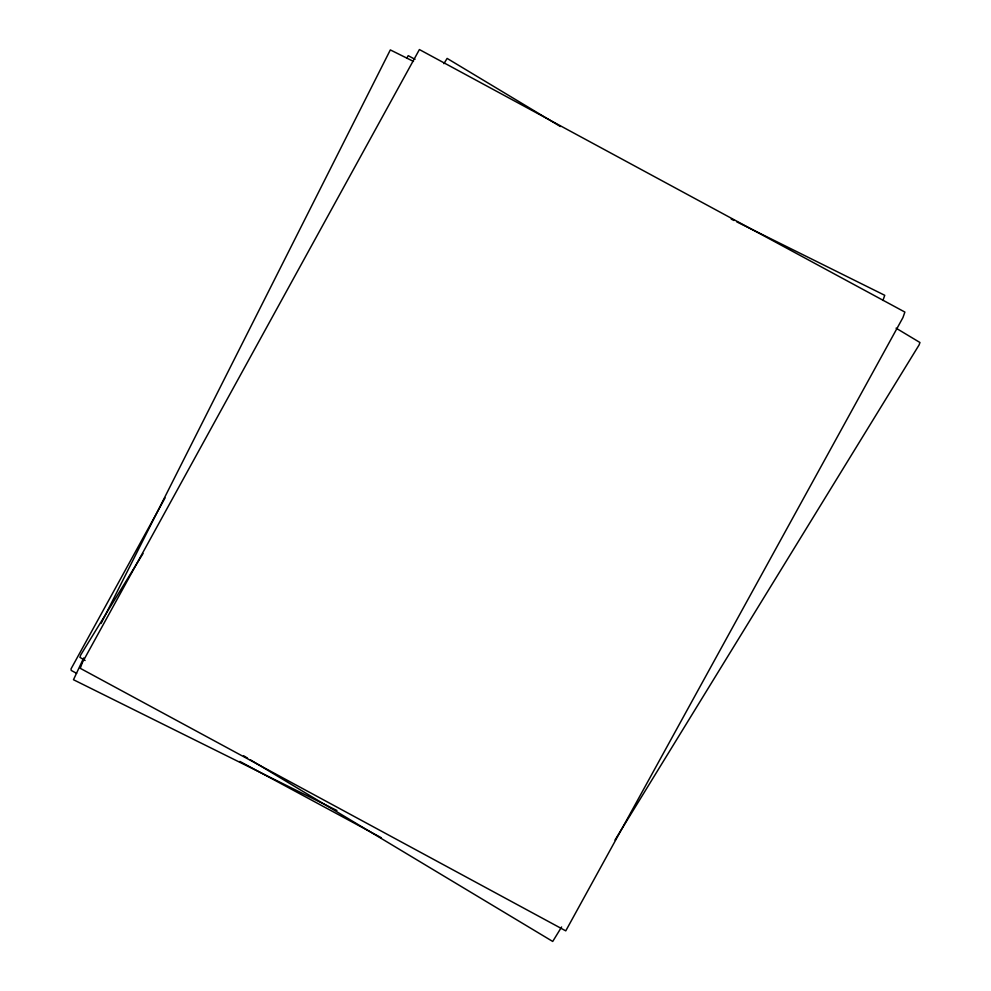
<?xml version="1.0" encoding="UTF-8"?>
<svg xmlns="http://www.w3.org/2000/svg" width="991" height="991" viewBox="0 0 991 991"><rect width="100%" height="100%" fill="white"/><g stroke="black" fill="none" stroke-linecap="round" stroke-linejoin="round"><path stroke-width="1.49" d="M882.919 300.459L884.752 295.306L736.759 221.86M83.678 657.974L73.483 679.727L336.915 810.502M101.107 623.426L390.33 49.909L413.495 61.43M165.039 497.928L71.042 668.863L71.203 670.424L76.641 673.36M406.719 58.37L408.205 55.657L415.006 59.324M143.014 553.548L80.729 654.952L79.887 657.343L85.102 660.477M443.894 63.672L447.127 58.407L560.373 126.501M561.612 926.969L552.718 941.45L250.19 759.713M614.99 840.046L919.115 344.905L919.958 342.514L896.075 328.17M731.222 219.122L733.997 220.498M239.884 761.435L381.362 837.767M243.563 755.724L247.539 758.115M82.241 662.793L80.283 668.33L565.762 930.859L902.925 317.615L904.882 312.078L419.404 49.55L82.241 662.793"/></g></svg>
